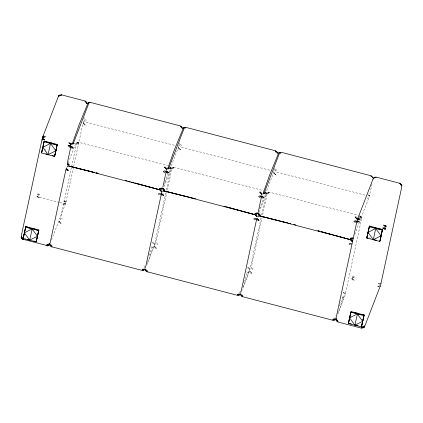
<?xml version="1.0" encoding="UTF-8"?>
<svg xmlns="http://www.w3.org/2000/svg" width="423" height="423" viewBox="0 0 423 423"><rect width="100%" height="100%" fill="white"/><g stroke="black" fill="none" stroke-linecap="round" stroke-linejoin="round"><path stroke-width="0.32" stroke-dasharray="2.12 1.59" d="M359.55 215.73C361.157 216.285 361.929 218.083 361.385 219.669L345.163 294.884L337.861 313.945M170.289 168.666L170.469 167.783L169.776 167.111M265.639 193.591L265.818 192.708M360.988 218.522L361.168 217.634M71.471 167.376L60.219 219.495L61.118 219.622L62.34 219.13L61.494 218.3M71.609 166.731L76.473 144.137L75.849 143.778L77.61 143L78.593 143.635L77.472 144.069M73.512 167.212L65.845 202.659L51.352 240.37M73.639 166.609L84.309 117.039M165.694 193.01L154.464 245.028L147.606 262.947M166.318 190.112L170.786 169.216L170.527 167.228L169.845 166.461M179.479 142.81L178.374 147.416L168.856 172.076M261.044 217.94L249.813 269.959L242.072 290.157M261.668 215.037L266.13 194.141L265.877 192.158L265.195 191.386M274.828 167.735L273.718 172.346L264.401 196.499M371.991 184.227L369.068 197.271L360.523 219.415M37.732 193.713L40.159 194.897L38.985 195.183L37.467 194.839L37.732 193.713L38.488 193.406M352.512 276.008L354.939 277.192L353.765 277.477L352.248 277.134L352.512 276.008L353.268 275.701M66.099 201.126L63.677 201.025L64.55 201.829L65.835 202.231L66.099 201.126L65.692 200.518M66.268 168.053L66.522 167.244M65.232 204.246L65.502 203.41L62.837 204.039L65.232 204.246L64.486 204.854M153.1 247.228L152.106 247.497L151.27 246.963L153.385 246.424L149.805 257.242L147.051 263.64M248.449 272.153L247.455 272.423L246.62 271.889L248.735 271.355L245.155 282.173L242.654 287.989M343.799 297.083L342.804 297.353L341.969 296.814L344.084 296.28L340.504 307.098L337.75 313.496M36.859 196.827L37.139 196.013L39.318 197.911L36.859 196.827L37.277 197.742M351.64 279.122L351.92 278.313L354.104 280.206L351.64 279.122L352.058 280.037M367.962 198.662L368.248 197.858L366.133 198.392M68.188 162.929L75.828 143.349L76.611 142.641L78.726 142.318L167.571 165.541M164.394 183.651L164.78 182.641M164.975 182.139L168.079 174.086M164.013 186.622L171.178 168.275L171.96 167.571L174.075 167.244L263.561 190.636M144.259 267.844L145.443 264.761M149.012 255.513L152.106 247.497M146.945 264.661L147.384 263.518M259.548 209.078L263.429 199.016M259.119 212.166L266.527 193.205L267.31 192.497L269.425 192.169L358.27 215.397M239.603 292.769L240.555 290.305M243.648 282.289L247.455 272.423M354.701 234.511L359.36 222.435M359.941 220.922L360.333 219.918M334.239 319.55L335.666 315.849M339.473 305.982L342.804 297.353M77.583 142.297L78.556 142.546L76.431 143.043L76.611 142.641M172.933 167.228L173.901 167.476L171.78 167.968L171.96 167.571M268.282 192.153L269.25 192.402L267.13 192.899L267.31 192.497M266.384 193.507L266.019 194.289M156.843 243.225L157.689 244.06L156.468 244.552L155.569 244.42L171.823 169.068L171.199 168.708L172.959 167.926L173.943 168.56L172.822 168.999M252.193 268.156L253.039 268.986L251.817 269.477L250.918 269.345L267.167 193.993L266.543 193.634L268.309 192.856L269.287 193.485L268.171 193.924M64.883 203.685L62.837 204.039L65.502 203.41M184.396 129.057L185.517 128.624M279.746 153.988L280.861 153.549L279.883 152.915M154.31 242.892L154.522 244.325L153.279 243.743L152.465 242.686L153.538 242.363M249.66 267.822L249.871 269.25L248.629 268.668L247.815 267.611L248.888 267.288M345.009 292.748L345.216 294.175L343.978 293.599L343.164 292.536L344.237 292.219M76.431 143.043L78.556 142.546M171.78 167.968L173.901 167.476M267.13 192.899L269.25 192.402M378.797 286.043L377.617 286.334L380.013 286.54M380.282 285.705L377.617 286.334L379.151 286.07M360.475 216.967L359.413 217.041L360.216 217.988M75.849 143.778L78.593 143.635M171.199 168.708L173.943 168.56M266.543 193.634L269.287 193.485M84.225 125.012L85.309 124.986L83.236 122.786L83.447 124.277M179.574 149.938L180.658 149.911L178.58 147.717L178.797 149.208M274.924 174.868L276.008 174.842L273.93 172.642L274.141 174.133M60.061 223.434L61.145 223.407L59.072 221.208L59.283 222.699M155.41 248.359L156.494 248.333L154.421 246.138L154.633 247.629M250.76 273.29L251.844 273.263L249.766 271.064L249.977 272.555M37.467 194.839L40.159 194.897M352.248 277.134L354.939 277.192M379.331 284.124L378.458 283.32L380.88 283.421M359.376 215.968L360.454 216.248L361.501 218.03L359.376 215.968L361.501 218.03M86.128 122.226L174.979 145.433M181.472 147.156L270.323 170.358M276.822 172.082L365.673 195.289M39.524 197.234L59.231 202.368M59.865 202.538L63.043 203.363M368.814 237.8L371.188 238.419M368.142 195.177L369.379 195.759L369.173 194.326L368.401 193.797M378.458 283.32L380.615 284.526M63.677 201.025L65.835 202.231M178.215 145.623L178.686 145.903M352.433 278.889L354.104 280.206L351.92 278.313M37.652 196.595L39.318 197.911L37.139 196.013M367.841 194.527L369.379 195.759M343.164 292.536L345.216 294.175M247.815 267.611L249.871 269.25M152.465 242.686L154.522 244.325M274.416 173.314L276.008 174.842L273.93 172.642M179.066 148.383L180.658 149.911L178.58 147.717M250.252 271.73L251.844 273.263L249.766 271.064M83.717 123.458L85.309 124.986L83.236 122.786M154.903 246.805L156.494 248.333L154.421 246.138M59.553 221.879L61.145 223.407L59.072 221.208M265.3 192.275L266.152 193.105L265.105 191.318M169.528 166.937L170.802 168.174L169.755 166.392M265.596 192.497L266.152 193.105M170.247 167.571L170.802 168.174M275.643 152.174L276.441 153.126M44.531 148.78L46.81 151.92M273.893 169.877L274.03 170.829M84.658 119.947L84.383 121.073L85.282 121.2L86.504 120.714L85.658 119.878L84.658 119.947M180.002 144.872L179.733 145.998L180.632 146.131L181.853 145.639L181.007 144.803L180.002 144.872M275.352 169.797L275.082 170.929L275.981 171.056L277.202 170.564L276.351 169.734L275.352 169.797"/><path stroke-width="0.63" d="M67.379 162.892L70.863 146.548M258.072 212.748L258.897 208.777M21.15 237.129L21.298 236.298L23.186 238.895L22.176 238.746L21.488 238.033L21.15 237.129L23.186 238.895M335.931 319.423L336.079 318.593L337.966 321.189L336.957 321.041L336.269 320.327L335.931 319.423L337.966 321.189M401.702 186.702L401.85 185.871M49.665 243.717L46.699 245.028L47.73 245.409L48.714 245.134L49.507 244.531L49.665 243.717L48.909 244.018M364.446 326.011L361.48 327.323L362.511 327.703L363.494 327.428L364.293 326.826L364.446 326.011L363.69 326.313M41.539 152.978L42.749 147.357L50.496 143.439L50.749 142.768L57.026 145.147L56.074 150.102L54.604 156.394L41.539 152.978L44.219 141.06L57.285 144.476L54.604 156.394L52.32 155.527M33.919 241.004L36.204 241.866L38.884 229.948L25.819 226.538L23.138 238.45L36.204 241.866L38.884 229.948M240.666 293.493L256.719 218.897M351.455 323.949L348.372 323.479L351.053 311.561L364.113 314.976L361.432 326.894L348.372 323.479L350.794 312.232L357.583 313.269L354.902 325.187L357.99 325.657M380.092 240.75L382.514 229.504L369.453 226.088L366.773 238.006L379.833 241.422L382.514 229.504L375.724 228.468L367.984 232.38L373.303 239.714L376.391 240.185M50.437 244.42L50.258 245.303L50.95 245.975L52.013 245.895L51.209 244.949M145.787 269.345L145.607 270.228L146.3 270.9L147.357 270.826L146.559 269.874M241.136 294.271L240.957 295.159L241.649 295.825L242.707 295.751L241.908 294.805M21.303 235.759L42.126 139.035M37.414 236.246L32.095 228.912L25.819 226.538L23.138 238.45L24.608 232.158L24.349 232.83L29.673 240.158L37.414 236.246L37.673 235.574M41.798 152.306L42.876 147.31M36.204 241.866L38.625 230.62L32.349 228.24L29.673 240.158L27.389 239.296M57.285 144.476L57.026 145.147L43.96 141.731L43.009 146.686L44.219 141.06L50.496 143.439L48.074 154.686L45.79 153.819M54.604 156.394L57.026 145.147M50.041 243.267L66.02 169.041M145.39 268.198L161.369 193.967M162.823 187.22L163.669 183.286M163.791 182.72L165.361 175.413M165.483 174.852L166.456 170.49M259.019 208.211L261.557 196.404M336.084 318.054L356.906 221.329M348.631 322.807L351.053 311.561M375.724 228.468L373.303 239.714L381.044 235.796L375.724 228.468L375.984 227.796L369.194 226.76L382.255 230.175L379.833 241.422M364.113 314.976L361.432 326.894L362.902 320.602L362.643 321.269L354.902 325.187L349.583 317.858L357.324 313.94L364.113 314.976L362.643 321.269L357.324 313.94M380.874 283.965L401.697 187.241M25.819 226.538L24.349 232.83L32.095 228.912M70.488 146.993L70.752 145.866L69.235 145.523L68.061 145.808L70.488 146.993L69.732 147.299M366.773 238.006L369.453 226.088L366.773 238.006L368.005 238.191M385.268 229.287L385.533 228.161L384.015 227.817L382.841 228.103L385.268 229.287L384.512 229.594M42.12 139.579L42.385 138.474L43.669 138.876L44.542 139.68L42.12 139.579L42.527 140.187M160.238 194.717L160.513 193.591L159.608 193.459L158.392 193.951L159.238 194.786M255.587 219.648L255.857 218.517L254.958 218.39L253.737 218.881L254.583 219.711M350.937 244.573L351.206 243.447L350.307 243.315L349.086 243.807L349.932 244.642M356.901 221.874L357.165 220.769L358.45 221.171L359.323 221.975L356.901 221.874L357.308 222.482M380.615 284.526L380.88 283.421M261.805 195.415L261.948 194.94M161.612 192.983L161.872 192.174M357.768 218.754L360.163 218.961L357.498 219.59L358.514 218.146M380.013 286.54L380.282 285.705M71.36 143.878L68.901 142.794L71.08 144.687L71.36 143.878L70.942 142.963M386.141 226.173L383.682 225.089L385.861 226.987L386.141 226.173L385.723 225.258M67.627 165.853L67.342 166.657L69.457 166.123M162.977 190.784L162.691 191.587L164.806 191.048L163.971 190.514M258.326 215.709L258.041 216.513L260.156 215.979M42.628 137.242L58.163 96.983L59.49 95.154L61.494 94.911L58.522 96.201L59.268 95.593M42.749 147.357L48.074 154.686L55.815 150.768L56.074 150.102M73.465 143.096L88.999 102.837L90.125 102.609L89.158 102.361L88.185 102.704L79.133 124.626L72.185 144.164L74.3 143.63L73.465 143.096L72.47 143.36M168.814 168.021L184.349 127.762L185.475 127.535L184.507 127.286L183.534 127.63L174.477 149.552L167.534 169.094L169.649 168.555L168.814 168.021L167.82 168.291M264.164 192.946L279.693 152.687L280.824 152.465L279.857 152.217L278.879 152.56L269.826 174.477L262.884 194.02L264.994 193.485L264.164 192.946L263.169 193.216M357.409 219.537L372.943 179.278M364.838 326.017L380.372 285.758M42.469 137.724A2.707 1.28 16.8 0 1 44.203 136.957L45.383 136.666L42.469 137.724L42.987 136.46L43.733 135.852M373.038 179.093L374.048 177.887M161.729 189.065L160.576 189.811M144.296 270.043L143.143 270.783L142.176 270.535M257.078 213.99L255.926 214.736M239.645 294.968L238.493 295.714L237.525 295.466M352.428 238.921L351.275 239.667M334.995 319.894L333.842 320.639L332.875 320.391M86.889 103.619L86.715 102.271L85.002 101.06L86.889 103.619L86.477 102.704M21.324 237.086L21.504 238.435L23.217 239.645L21.573 237.863M336.111 319.381L336.285 320.729L337.998 321.94M401.676 185.914L401.496 184.565L399.783 183.355L401.676 185.914L401.258 184.999M48.952 245.113L49.962 243.907A2.707 2.697 78 0 1 47.746 245.9L46.726 245.795M363.732 327.407L364.478 326.799L363.51 327.846L361.506 328.089M58.707 96.174L59.506 95.572M373.493 178.469L374.286 177.866M162.31 188.33L160.55 189.107L159.566 188.473L161.692 187.971L162.31 188.33L159.566 188.473M144.259 268.943L144.883 269.303L143.117 270.086L142.139 269.451L143.254 269.012M257.66 213.255L255.899 214.038L254.916 213.404L257.036 212.896L257.66 213.255L254.916 213.404M239.608 293.874L240.227 294.234L238.466 295.011L237.483 294.376L238.604 293.943M353.009 238.186L351.243 238.963L350.265 238.329L352.385 237.826L353.009 238.186L350.265 238.329M334.953 318.799L335.576 319.159L333.816 319.936L332.832 319.307L333.953 318.868M375.196 177.834L376.274 177.205L375.254 177.1A2.707 2.697 78 0 0 373.483 178.162M357.498 219.59L360.163 218.961M58.702 95.868L61.494 94.911M73.105 147.907L72.032 148.23L71.26 147.696L71.053 146.268L72.291 146.85L73.105 147.907L71.053 146.268M67.188 170.723L68.262 170.4L67.447 169.343L66.21 168.761L66.416 170.189M168.454 172.833L167.381 173.155L166.609 172.626L166.398 171.193L167.64 171.775L168.454 172.833L166.398 171.193M162.538 195.648L163.611 195.326L162.797 194.268L161.56 193.686L161.766 195.119M263.804 197.763L262.731 198.08L261.959 197.552L261.747 196.124L262.99 196.7L263.804 197.763L261.747 196.124M257.887 220.573L258.961 220.256L258.146 219.199L256.904 218.617L257.115 220.045M88.005 103.106L88.999 102.837M183.355 128.032L184.349 127.762M278.704 152.957L279.693 152.687M46.699 245.028L49.507 244.531M361.48 327.323L364.293 326.826M142.139 269.451L144.883 269.303M237.483 294.376L240.227 294.234M332.832 319.307L335.576 319.159M166.287 167.889L166.503 169.38L164.425 167.185L165.509 167.159M261.636 192.819L261.848 194.31L259.775 192.111L260.859 192.084M356.986 217.745L357.197 219.236L355.124 217.041L356.208 217.015M68.061 145.808L70.752 145.866M382.841 228.103L385.533 228.161M69.309 166.234L92.954 172.082M96.148 172.875L98.067 173.351M164.658 191.159L195.331 198.752L193.401 198.234M260.008 216.084L287.487 222.889M288.761 223.201L290.68 223.677L288.75 223.164M94.858 172.51L69.282 166.117L159.402 189.673L134.837 182.963M96.137 172.827L98.057 173.308M187.008 196.637L164.632 191.043L254.752 214.598L228.928 207.55M188.288 196.954L192.127 197.916M279.159 220.764L259.976 215.973L350.101 239.529L333.726 235.056M280.438 221.086L284.277 222.043M285.557 222.361L287.471 222.842M293.869 224.439L295.783 224.92M180.251 126.176L181.33 126.451L182.376 128.238L180.251 126.176L181.044 126.9M275.6 151.101L276.679 151.381L277.726 153.163L275.6 151.101L276.393 151.825M371.796 176.851L370.95 176.026L372.023 176.306L373.075 178.094L372.52 177.486M164.833 190.926L163.754 190.646L162.707 188.859M260.182 215.852L259.103 215.571L258.056 213.789M52.05 246.974L50.977 246.694L49.925 244.906M147.4 271.899L146.321 271.619L145.274 269.837L145.829 270.44M242.749 296.824L241.67 296.549L240.624 294.762M23.128 239.307L46.641 245.446M61.568 94.863L85.076 101.012M90.3 102.377L180.425 125.938M185.649 127.307L275.775 150.868M280.999 152.232L371.119 175.794M376.348 177.158L399.857 183.307M25.56 227.204L38.625 230.62M350.794 312.232L363.854 315.648M51.865 246.821L141.991 270.371M147.209 271.746L237.335 295.302M242.559 296.676L332.684 320.227M337.924 321.988L361.432 328.137M317.974 230.757L319.867 231.27M321.126 231.614L326.165 232.994M327.423 233.337L332.462 234.712M225.776 206.688L227.664 207.207M131.685 182.107L133.578 182.62M317.985 230.789L319.873 231.312M321.136 231.656L350.133 239.645M223.894 206.207L225.787 206.731M227.045 207.08L254.783 214.72M125.393 180.415L127.286 180.933M128.544 181.282L130.437 181.8M131.696 182.149L133.589 182.673M134.852 183.016L159.434 189.79M357.165 220.769L359.323 221.975M42.385 138.474L44.542 139.68M256.904 218.617L258.961 220.256M161.56 193.686L163.611 195.326M66.21 168.761L68.262 170.4M370.95 176.026L371.743 176.756M383.682 225.089L385.861 226.987M68.901 142.794L71.08 144.687M400.824 184.254L401.512 184.967M86.043 101.959L87.069 103.577M355.124 217.041L357.197 219.236M352.354 241.729L350.281 239.534L352.354 241.729L352.142 240.238M259.775 192.111L261.848 194.31M257.01 216.803L254.932 214.604L257.01 216.803L256.793 215.312M164.425 167.185L166.503 169.38M161.66 191.873L159.582 189.678L161.66 191.873L161.449 190.382M399.783 183.355L401.839 185.581M85.002 101.06L87.059 103.286M277.171 152.56L277.726 153.163M181.821 127.63L182.376 128.238M68.404 165.716L67.357 163.934M50.496 143.439L55.815 150.768M336.079 318.593L336.486 319.201M21.298 236.298L21.705 236.906M67.87 163.442L67.691 164.325L68.383 164.996L69.441 164.922L67.87 163.442M163.22 188.372L163.04 189.255L163.733 189.927L164.79 189.848L163.22 188.372M258.569 213.298L258.39 214.181L259.082 214.852L260.14 214.778L258.569 213.298M165.351 171.098L165.081 172.224L164.076 172.293L163.23 171.458L164.452 170.966L165.351 171.098M260.7 196.023L260.425 197.15L259.426 197.218L258.58 196.388L259.801 195.897L260.7 196.023M356.05 220.954L355.775 222.08L354.775 222.149L353.929 221.314L355.151 220.822L356.05 220.954"/></g></svg>
